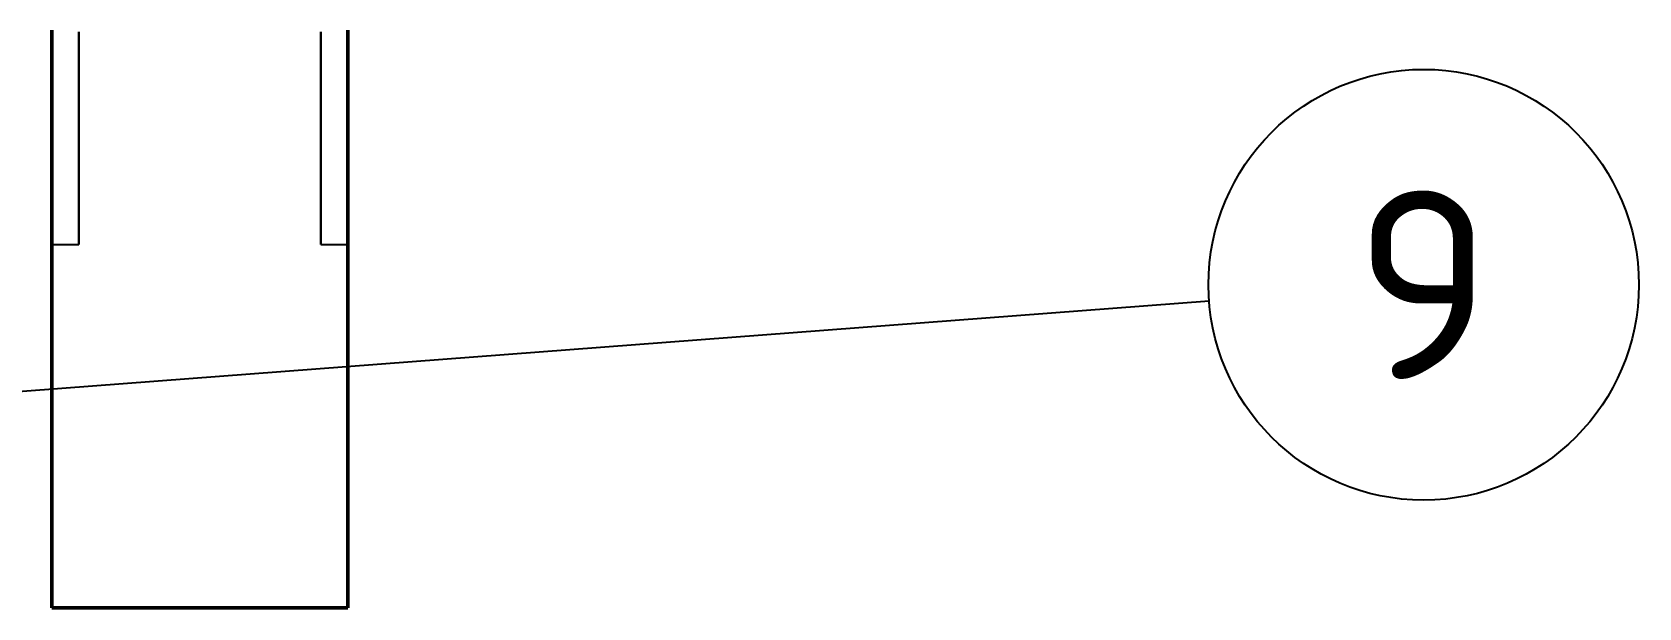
# Model space of a CAD drawing. Header units: millimetres. Extents: x 0 to 420, y 0 to 297.
# Drawn here: x 103.63 to 133.5, y 153 to 163.69 of the extents above; entities that cross this region are included whole.
import ezdxf
from ezdxf.enums import TextEntityAlignment as Align

# ---------------------------------------------------------------- set-up
doc = ezdxf.new("R2010")
doc.units = ezdxf.units.MM
doc.linetypes.add('ISO02-TRAZOS', pattern=[3.75, 3, -0.75])
for name, color, linetype, lineweight in [('01-VISIBLE', 7, 'CONTINUOUS', 50), ('02-OCULTA', 4, 'ISO02-TRAZOS', 25), ('06-TEXTO', 7, 'CONTINUOUS', 25), ('08-FINA', 5, 'CONTINUOUS', 25)]:
    doc.layers.add(name, color=color, linetype=linetype, lineweight=lineweight)
doc.styles.add('ISO3098', font='isocpeur.ttf')

msp = doc.modelspace()

# ---------------------------------------------------------------- linework, layer by layer
at = {"layer": '01-VISIBLE'}
msp.add_line((104, 153), (109.5, 153), dxfattribs=at)
for points in [[(104, 163.725), (104, 163.65), (104, 163.575), (104, 163.5), (104, 163.425), (104, 163.35), (104, 163.275), (104, 163.2), (104, 163.125), (104, 163.05), (104, 162.975), (104, 162.9), (104, 162.825), (104, 162.75), (104, 162.675), (104, 162.6), (104, 162.525), (104, 162.45), (104, 162.375), (104, 162.3), (104, 162.225), (104, 162.15), (104, 162.075), (104, 162), (104, 161.925), (104, 161.85), (104, 161.775), (104, 161.7), (104, 161.625), (104, 161.55), (104, 161.475), (104, 161.4), (104, 161.325), (104, 161.25), (104, 161.175), (104, 161.1), (104, 161.025), (104, 160.95), (104, 160.875), (104, 160.8), (104, 160.725), (104, 160.65), (104, 160.575), (104, 160.5), (104, 160.425), (104, 160.35), (104, 160.275), (104, 160.2), (104, 160.125), (104, 160.05), (104, 159.975), (104, 159.9), (104, 159.825), (104, 159.75), (104, 159.675), (104, 159.6), (104, 159.525), (104, 159.45), (104, 159.375), (104, 159.3), (104, 159.225), (104, 159.15), (104, 159.075), (104, 159), (104, 158.925), (104, 158.85), (104, 158.775), (104, 158.7), (104, 158.625), (104, 158.55), (104, 158.475), (104, 158.4), (104, 158.325), (104, 158.25), (104, 158.175), (104, 158.1), (104, 158.025), (104, 157.95), (104, 157.875), (104, 157.8), (104, 157.725), (104, 157.65), (104, 157.575), (104, 157.5), (104, 157.425), (104, 157.35), (104, 157.275), (104, 157.2), (104, 157.125), (104, 157.05), (104, 156.975), (104, 156.9), (104, 156.825), (104, 156.75), (104, 156.675), (104, 156.6), (104, 156.525), (104, 156.45), (104, 156.375), (104, 156.3), (104, 156.225), (104, 156.15), (104, 156.075), (104, 156), (104, 155.925), (104, 155.85), (104, 155.775), (104, 155.7), (104, 155.625), (104, 155.55), (104, 155.475), (104, 155.4), (104, 155.325), (104, 155.25), (104, 155.175), (104, 155.1), (104, 155.025), (104, 154.95), (104, 154.875), (104, 154.8), (104, 154.725), (104, 154.65), (104, 154.575), (104, 154.5), (104, 154.425), (104, 154.35), (104, 154.275), (104, 154.2), (104, 154.125), (104, 154.05), (104, 153.975), (104, 153.9), (104, 153.825), (104, 153.75), (104, 153.675), (104, 153.6), (104, 153.525), (104, 153.45), (104, 153.375), (104, 153.3), (104, 153.225), (104, 153.15), (104, 153.075), (104, 153)], [(109.5, 163.725), (109.5, 163.65), (109.5, 163.575), (109.5, 163.5), (109.5, 163.425), (109.5, 163.35), (109.5, 163.275), (109.5, 163.2), (109.5, 163.125), (109.5, 163.05), (109.5, 162.975), (109.5, 162.9), (109.5, 162.825), (109.5, 162.75), (109.5, 162.675), (109.5, 162.6), (109.5, 162.525), (109.5, 162.45), (109.5, 162.375), (109.5, 162.3), (109.5, 162.225), (109.5, 162.15), (109.5, 162.075), (109.5, 162), (109.5, 161.925), (109.5, 161.85), (109.5, 161.775), (109.5, 161.7), (109.5, 161.625), (109.5, 161.55), (109.5, 161.475), (109.5, 161.4), (109.5, 161.325), (109.5, 161.25), (109.5, 161.175), (109.5, 161.1), (109.5, 161.025), (109.5, 160.95), (109.5, 160.875), (109.5, 160.8), (109.5, 160.725), (109.5, 160.65), (109.5, 160.575), (109.5, 160.5), (109.5, 160.425), (109.5, 160.35), (109.5, 160.275), (109.5, 160.2), (109.5, 160.125), (109.5, 160.05), (109.5, 159.975), (109.5, 159.9), (109.5, 159.825), (109.5, 159.75), (109.5, 159.675), (109.5, 159.6), (109.5, 159.525), (109.5, 159.45), (109.5, 159.375), (109.5, 159.3), (109.5, 159.225), (109.5, 159.15), (109.5, 159.075), (109.5, 159), (109.5, 158.925), (109.5, 158.85), (109.5, 158.775), (109.5, 158.7), (109.5, 158.625), (109.5, 158.55), (109.5, 158.475), (109.5, 158.4), (109.5, 158.325), (109.5, 158.25), (109.5, 158.175), (109.5, 158.1), (109.5, 158.025), (109.5, 157.95), (109.5, 157.875), (109.5, 157.8), (109.5, 157.725), (109.5, 157.65), (109.5, 157.575), (109.5, 157.5), (109.5, 157.425), (109.5, 157.35), (109.5, 157.275), (109.5, 157.2), (109.5, 157.125), (109.5, 157.05), (109.5, 156.975), (109.5, 156.9), (109.5, 156.825), (109.5, 156.75), (109.5, 156.675), (109.5, 156.6), (109.5, 156.525), (109.5, 156.45), (109.5, 156.375), (109.5, 156.3), (109.5, 156.225), (109.5, 156.15), (109.5, 156.075), (109.5, 156), (109.5, 155.925), (109.5, 155.85), (109.5, 155.775), (109.5, 155.7), (109.5, 155.625), (109.5, 155.55), (109.5, 155.475), (109.5, 155.4), (109.5, 155.325), (109.5, 155.25), (109.5, 155.175), (109.5, 155.1), (109.5, 155.025), (109.5, 154.95), (109.5, 154.875), (109.5, 154.8), (109.5, 154.725), (109.5, 154.65), (109.5, 154.575), (109.5, 154.5), (109.5, 154.425), (109.5, 154.35), (109.5, 154.275), (109.5, 154.2), (109.5, 154.125), (109.5, 154.05), (109.5, 153.975), (109.5, 153.9), (109.5, 153.825), (109.5, 153.75), (109.5, 153.675), (109.5, 153.6), (109.5, 153.525), (109.5, 153.45), (109.5, 153.375), (109.5, 153.3), (109.5, 153.225), (109.5, 153.15), (109.5, 153.075), (109.5, 153)]]:
    msp.add_lwpolyline(points, dxfattribs=at)
at = {"layer": '02-OCULTA'}
for p, q in [((104, 159.75), (104.5, 159.75)), ((109, 159.75), (109.5, 159.75))]:
    msp.add_line(p, q, dxfattribs=at)
for points in [[(104, 153), (104, 153.075), (104, 153.15), (104, 153.225), (104, 153.3), (104, 153.375), (104, 153.45), (104, 153.525), (104, 153.6), (104, 153.675), (104, 153.75), (104, 153.825), (104, 153.9), (104, 153.975), (104, 154.05), (104, 154.125), (104, 154.2), (104, 154.275), (104, 154.35), (104, 154.425), (104, 154.5), (104, 154.575), (104, 154.65), (104, 154.725), (104, 154.8), (104, 154.875), (104, 154.95), (104, 155.025), (104, 155.1), (104, 155.175), (104, 155.25), (104, 155.325), (104, 155.4), (104, 155.475), (104, 155.55), (104, 155.625), (104, 155.7), (104, 155.775), (104, 155.85), (104, 155.925), (104, 156), (104, 156.075), (104, 156.15), (104, 156.225), (104, 156.3), (104, 156.375), (104, 156.45), (104, 156.525), (104, 156.6), (104, 156.675), (104, 156.75), (104, 156.825), (104, 156.9), (104, 156.975), (104, 157.05), (104, 157.125), (104, 157.2), (104, 157.275), (104, 157.35), (104, 157.425), (104, 157.5), (104, 157.575), (104, 157.65), (104, 157.725), (104, 157.8), (104, 157.875), (104, 157.95), (104, 158.025), (104, 158.1), (104, 158.175), (104, 158.25), (104, 158.325), (104, 158.4), (104, 158.475), (104, 158.55), (104, 158.625), (104, 158.7), (104, 158.775), (104, 158.85), (104, 158.925), (104, 159), (104, 159.075), (104, 159.15), (104, 159.225), (104, 159.3), (104, 159.375), (104, 159.45), (104, 159.525), (104, 159.6), (104, 159.675), (104, 159.75), (104, 159.825), (104, 159.9), (104, 159.975), (104, 160.05), (104, 160.125), (104, 160.2), (104, 160.275), (104, 160.35), (104, 160.425), (104, 160.5), (104, 160.575), (104, 160.65), (104, 160.725), (104, 160.8), (104, 160.875), (104, 160.95), (104, 161.025), (104, 161.1), (104, 161.175), (104, 161.25), (104, 161.325), (104, 161.4), (104, 161.475), (104, 161.55), (104, 161.625), (104, 161.7), (104, 161.775), (104, 161.85), (104, 161.925), (104, 162), (104, 162.075), (104, 162.15), (104, 162.225), (104, 162.3), (104, 162.375), (104, 162.45), (104, 162.525), (104, 162.6), (104, 162.675), (104, 162.75), (104, 162.825), (104, 162.9), (104, 162.975), (104, 163.05), (104, 163.125), (104, 163.2), (104, 163.275), (104, 163.35), (104, 163.425), (104, 163.5), (104, 163.575), (104, 163.65), (104, 163.725)], [(104, 163.7), (104, 163.65), (104, 163.6), (104, 163.55), (104, 163.5), (104, 163.45), (104, 163.4), (104, 163.35), (104, 163.3), (104, 163.25), (104, 163.2), (104, 163.15), (104, 163.1), (104, 163.05), (104, 163), (104, 162.95), (104, 162.9), (104, 162.85), (104, 162.8), (104, 162.75), (104, 162.7), (104, 162.65), (104, 162.6), (104, 162.55), (104, 162.5), (104, 162.45), (104, 162.4), (104, 162.35), (104, 162.3), (104, 162.25), (104, 162.2), (104, 162.15), (104, 162.1), (104, 162.05), (104, 162), (104, 161.95), (104, 161.9), (104, 161.85), (104, 161.8), (104, 161.75), (104, 161.7), (104, 161.65), (104, 161.6), (104, 161.55), (104, 161.5), (104, 161.45), (104, 161.4), (104, 161.35), (104, 161.3), (104, 161.25), (104, 161.2), (104, 161.15), (104, 161.1), (104, 161.05), (104, 161), (104, 160.95), (104, 160.9), (104, 160.85), (104, 160.8), (104, 160.75), (104, 160.7), (104, 160.65), (104, 160.6), (104, 160.55), (104, 160.5), (104, 160.45), (104, 160.4), (104, 160.35), (104, 160.3), (104, 160.25), (104, 160.2), (104, 160.15), (104, 160.1), (104, 160.05), (104, 160), (104, 159.95), (104, 159.9), (104, 159.85), (104, 159.8), (104, 159.75)], [(104, 159.75), (104, 159.8), (104, 159.85), (104, 159.9), (104, 159.95), (104, 160), (104, 160.05), (104, 160.1), (104, 160.15), (104, 160.2), (104, 160.25), (104, 160.3), (104, 160.35), (104, 160.4), (104, 160.45), (104, 160.5), (104, 160.55), (104, 160.6), (104, 160.65), (104, 160.7), (104, 160.75), (104, 160.8), (104, 160.85), (104, 160.9), (104, 160.95), (104, 161), (104, 161.05), (104, 161.1), (104, 161.15), (104, 161.2), (104, 161.25), (104, 161.3), (104, 161.35), (104, 161.4), (104, 161.45), (104, 161.5), (104, 161.55), (104, 161.6), (104, 161.65), (104, 161.7), (104, 161.75), (104, 161.8), (104, 161.85), (104, 161.9), (104, 161.95), (104, 162), (104, 162.05), (104, 162.1), (104, 162.15), (104, 162.2), (104, 162.25), (104, 162.3), (104, 162.35), (104, 162.4), (104, 162.45), (104, 162.5), (104, 162.55), (104, 162.6), (104, 162.65), (104, 162.7), (104, 162.75), (104, 162.8), (104, 162.85), (104, 162.9), (104, 162.95), (104, 163), (104, 163.05), (104, 163.1), (104, 163.15), (104, 163.2), (104, 163.25), (104, 163.3), (104, 163.35), (104, 163.4), (104, 163.45), (104, 163.5), (104, 163.55), (104, 163.6), (104, 163.65), (104, 163.7)], [(104.5, 163.7), (104.5, 163.65), (104.5, 163.6), (104.5, 163.55), (104.5, 163.5), (104.5, 163.45), (104.5, 163.4), (104.5, 163.35), (104.5, 163.3), (104.5, 163.25), (104.5, 163.2), (104.5, 163.15), (104.5, 163.1), (104.5, 163.05), (104.5, 163), (104.5, 162.95), (104.5, 162.9), (104.5, 162.85), (104.5, 162.8), (104.5, 162.75), (104.5, 162.7), (104.5, 162.65), (104.5, 162.6), (104.5, 162.55), (104.5, 162.5), (104.5, 162.45), (104.5, 162.4), (104.5, 162.35), (104.5, 162.3), (104.5, 162.25), (104.5, 162.2), (104.5, 162.15), (104.5, 162.1), (104.5, 162.05), (104.5, 162), (104.5, 161.95), (104.5, 161.9), (104.5, 161.85), (104.5, 161.8), (104.5, 161.75), (104.5, 161.7), (104.5, 161.65), (104.5, 161.6), (104.5, 161.55), (104.5, 161.5), (104.5, 161.45), (104.5, 161.4), (104.5, 161.35), (104.5, 161.3), (104.5, 161.25), (104.5, 161.2), (104.5, 161.15), (104.5, 161.1), (104.5, 161.05), (104.5, 161), (104.5, 160.95), (104.5, 160.9), (104.5, 160.85), (104.5, 160.8), (104.5, 160.75), (104.5, 160.7), (104.5, 160.65), (104.5, 160.6), (104.5, 160.55), (104.5, 160.5), (104.5, 160.45), (104.5, 160.4), (104.5, 160.35), (104.5, 160.3), (104.5, 160.25), (104.5, 160.2), (104.5, 160.15), (104.5, 160.1), (104.5, 160.05), (104.5, 160), (104.5, 159.95), (104.5, 159.9), (104.5, 159.85), (104.5, 159.8), (104.5, 159.75)], [(104.5, 159.75), (104.5, 159.8), (104.5, 159.85), (104.5, 159.9), (104.5, 159.95), (104.5, 160), (104.5, 160.05), (104.5, 160.1), (104.5, 160.15), (104.5, 160.2), (104.5, 160.25), (104.5, 160.3), (104.5, 160.35), (104.5, 160.4), (104.5, 160.45), (104.5, 160.5), (104.5, 160.55), (104.5, 160.6), (104.5, 160.65), (104.5, 160.7), (104.5, 160.75), (104.5, 160.8), (104.5, 160.85), (104.5, 160.9), (104.5, 160.95), (104.5, 161), (104.5, 161.05), (104.5, 161.1), (104.5, 161.15), (104.5, 161.2), (104.5, 161.25), (104.5, 161.3), (104.5, 161.35), (104.5, 161.4), (104.5, 161.45), (104.5, 161.5), (104.5, 161.55), (104.5, 161.6), (104.5, 161.65), (104.5, 161.7), (104.5, 161.75), (104.5, 161.8), (104.5, 161.85), (104.5, 161.9), (104.5, 161.95), (104.5, 162), (104.5, 162.05), (104.5, 162.1), (104.5, 162.15), (104.5, 162.2), (104.5, 162.25), (104.5, 162.3), (104.5, 162.35), (104.5, 162.4), (104.5, 162.45), (104.5, 162.5), (104.5, 162.55), (104.5, 162.6), (104.5, 162.65), (104.5, 162.7), (104.5, 162.75), (104.5, 162.8), (104.5, 162.85), (104.5, 162.9), (104.5, 162.95), (104.5, 163), (104.5, 163.05), (104.5, 163.1), (104.5, 163.15), (104.5, 163.2), (104.5, 163.25), (104.5, 163.3), (104.5, 163.35), (104.5, 163.4), (104.5, 163.45), (104.5, 163.5), (104.5, 163.55), (104.5, 163.6), (104.5, 163.65), (104.5, 163.7)], [(109, 163.7), (109, 163.65), (109, 163.6), (109, 163.55), (109, 163.5), (109, 163.45), (109, 163.4), (109, 163.35), (109, 163.3), (109, 163.25), (109, 163.2), (109, 163.15), (109, 163.1), (109, 163.05), (109, 163), (109, 162.95), (109, 162.9), (109, 162.85), (109, 162.8), (109, 162.75), (109, 162.7), (109, 162.65), (109, 162.6), (109, 162.55), (109, 162.5), (109, 162.45), (109, 162.4), (109, 162.35), (109, 162.3), (109, 162.25), (109, 162.2), (109, 162.15), (109, 162.1), (109, 162.05), (109, 162), (109, 161.95), (109, 161.9), (109, 161.85), (109, 161.8), (109, 161.75), (109, 161.7), (109, 161.65), (109, 161.6), (109, 161.55), (109, 161.5), (109, 161.45), (109, 161.4), (109, 161.35), (109, 161.3), (109, 161.25), (109, 161.2), (109, 161.15), (109, 161.1), (109, 161.05), (109, 161), (109, 160.95), (109, 160.9), (109, 160.85), (109, 160.8), (109, 160.75), (109, 160.7), (109, 160.65), (109, 160.6), (109, 160.55), (109, 160.5), (109, 160.45), (109, 160.4), (109, 160.35), (109, 160.3), (109, 160.25), (109, 160.2), (109, 160.15), (109, 160.1), (109, 160.05), (109, 160), (109, 159.95), (109, 159.9), (109, 159.85), (109, 159.8), (109, 159.75)], [(109, 159.75), (109, 159.8), (109, 159.85), (109, 159.9), (109, 159.95), (109, 160), (109, 160.05), (109, 160.1), (109, 160.15), (109, 160.2), (109, 160.25), (109, 160.3), (109, 160.35), (109, 160.4), (109, 160.45), (109, 160.5), (109, 160.55), (109, 160.6), (109, 160.65), (109, 160.7), (109, 160.75), (109, 160.8), (109, 160.85), (109, 160.9), (109, 160.95), (109, 161), (109, 161.05), (109, 161.1), (109, 161.15), (109, 161.2), (109, 161.25), (109, 161.3), (109, 161.35), (109, 161.4), (109, 161.45), (109, 161.5), (109, 161.55), (109, 161.6), (109, 161.65), (109, 161.7), (109, 161.75), (109, 161.8), (109, 161.85), (109, 161.9), (109, 161.95), (109, 162), (109, 162.05), (109, 162.1), (109, 162.15), (109, 162.2), (109, 162.25), (109, 162.3), (109, 162.35), (109, 162.4), (109, 162.45), (109, 162.5), (109, 162.55), (109, 162.6), (109, 162.65), (109, 162.7), (109, 162.75), (109, 162.8), (109, 162.85), (109, 162.9), (109, 162.95), (109, 163), (109, 163.05), (109, 163.1), (109, 163.15), (109, 163.2), (109, 163.25), (109, 163.3), (109, 163.35), (109, 163.4), (109, 163.45), (109, 163.5), (109, 163.55), (109, 163.6), (109, 163.65), (109, 163.7)], [(109.5, 153), (109.5, 153.075), (109.5, 153.15), (109.5, 153.225), (109.5, 153.3), (109.5, 153.375), (109.5, 153.45), (109.5, 153.525), (109.5, 153.6), (109.5, 153.675), (109.5, 153.75), (109.5, 153.825), (109.5, 153.9), (109.5, 153.975), (109.5, 154.05), (109.5, 154.125), (109.5, 154.2), (109.5, 154.275), (109.5, 154.35), (109.5, 154.425), (109.5, 154.5), (109.5, 154.575), (109.5, 154.65), (109.5, 154.725), (109.5, 154.8), (109.5, 154.875), (109.5, 154.95), (109.5, 155.025), (109.5, 155.1), (109.5, 155.175), (109.5, 155.25), (109.5, 155.325), (109.5, 155.4), (109.5, 155.475), (109.5, 155.55), (109.5, 155.625), (109.5, 155.7), (109.5, 155.775), (109.5, 155.85), (109.5, 155.925), (109.5, 156), (109.5, 156.075), (109.5, 156.15), (109.5, 156.225), (109.5, 156.3), (109.5, 156.375), (109.5, 156.45), (109.5, 156.525), (109.5, 156.6), (109.5, 156.675), (109.5, 156.75), (109.5, 156.825), (109.5, 156.9), (109.5, 156.975), (109.5, 157.05), (109.5, 157.125), (109.5, 157.2), (109.5, 157.275), (109.5, 157.35), (109.5, 157.425), (109.5, 157.5), (109.5, 157.575), (109.5, 157.65), (109.5, 157.725), (109.5, 157.8), (109.5, 157.875), (109.5, 157.95), (109.5, 158.025), (109.5, 158.1), (109.5, 158.175), (109.5, 158.25), (109.5, 158.325), (109.5, 158.4), (109.5, 158.475), (109.5, 158.55), (109.5, 158.625), (109.5, 158.7), (109.5, 158.775), (109.5, 158.85), (109.5, 158.925), (109.5, 159), (109.5, 159.075), (109.5, 159.15), (109.5, 159.225), (109.5, 159.3), (109.5, 159.375), (109.5, 159.45), (109.5, 159.525), (109.5, 159.6), (109.5, 159.675), (109.5, 159.75), (109.5, 159.825), (109.5, 159.9), (109.5, 159.975), (109.5, 160.05), (109.5, 160.125), (109.5, 160.2), (109.5, 160.275), (109.5, 160.35), (109.5, 160.425), (109.5, 160.5), (109.5, 160.575), (109.5, 160.65), (109.5, 160.725), (109.5, 160.8), (109.5, 160.875), (109.5, 160.95), (109.5, 161.025), (109.5, 161.1), (109.5, 161.175), (109.5, 161.25), (109.5, 161.325), (109.5, 161.4), (109.5, 161.475), (109.5, 161.55), (109.5, 161.625), (109.5, 161.7), (109.5, 161.775), (109.5, 161.85), (109.5, 161.925), (109.5, 162), (109.5, 162.075), (109.5, 162.15), (109.5, 162.225), (109.5, 162.3), (109.5, 162.375), (109.5, 162.45), (109.5, 162.525), (109.5, 162.6), (109.5, 162.675), (109.5, 162.75), (109.5, 162.825), (109.5, 162.9), (109.5, 162.975), (109.5, 163.05), (109.5, 163.125), (109.5, 163.2), (109.5, 163.275), (109.5, 163.35), (109.5, 163.425), (109.5, 163.5), (109.5, 163.575), (109.5, 163.65), (109.5, 163.725)], [(109.5, 163.7), (109.5, 163.65), (109.5, 163.6), (109.5, 163.55), (109.5, 163.5), (109.5, 163.45), (109.5, 163.4), (109.5, 163.35), (109.5, 163.3), (109.5, 163.25), (109.5, 163.2), (109.5, 163.15), (109.5, 163.1), (109.5, 163.05), (109.5, 163), (109.5, 162.95), (109.5, 162.9), (109.5, 162.85), (109.5, 162.8), (109.5, 162.75), (109.5, 162.7), (109.5, 162.65), (109.5, 162.6), (109.5, 162.55), (109.5, 162.5), (109.5, 162.45), (109.5, 162.4), (109.5, 162.35), (109.5, 162.3), (109.5, 162.25), (109.5, 162.2), (109.5, 162.15), (109.5, 162.1), (109.5, 162.05), (109.5, 162), (109.5, 161.95), (109.5, 161.9), (109.5, 161.85), (109.5, 161.8), (109.5, 161.75), (109.5, 161.7), (109.5, 161.65), (109.5, 161.6), (109.5, 161.55), (109.5, 161.5), (109.5, 161.45), (109.5, 161.4), (109.5, 161.35), (109.5, 161.3), (109.5, 161.25), (109.5, 161.2), (109.5, 161.15), (109.5, 161.1), (109.5, 161.05), (109.5, 161), (109.5, 160.95), (109.5, 160.9), (109.5, 160.85), (109.5, 160.8), (109.5, 160.75), (109.5, 160.7), (109.5, 160.65), (109.5, 160.6), (109.5, 160.55), (109.5, 160.5), (109.5, 160.45), (109.5, 160.4), (109.5, 160.35), (109.5, 160.3), (109.5, 160.25), (109.5, 160.2), (109.5, 160.15), (109.5, 160.1), (109.5, 160.05), (109.5, 160), (109.5, 159.95), (109.5, 159.9), (109.5, 159.85), (109.5, 159.8), (109.5, 159.75)], [(109.5, 159.75), (109.5, 159.8), (109.5, 159.85), (109.5, 159.9), (109.5, 159.95), (109.5, 160), (109.5, 160.05), (109.5, 160.1), (109.5, 160.15), (109.5, 160.2), (109.5, 160.25), (109.5, 160.3), (109.5, 160.35), (109.5, 160.4), (109.5, 160.45), (109.5, 160.5), (109.5, 160.55), (109.5, 160.6), (109.5, 160.65), (109.5, 160.7), (109.5, 160.75), (109.5, 160.8), (109.5, 160.85), (109.5, 160.9), (109.5, 160.95), (109.5, 161), (109.5, 161.05), (109.5, 161.1), (109.5, 161.15), (109.5, 161.2), (109.5, 161.25), (109.5, 161.3), (109.5, 161.35), (109.5, 161.4), (109.5, 161.45), (109.5, 161.5), (109.5, 161.55), (109.5, 161.6), (109.5, 161.65), (109.5, 161.7), (109.5, 161.75), (109.5, 161.8), (109.5, 161.85), (109.5, 161.9), (109.5, 161.95), (109.5, 162), (109.5, 162.05), (109.5, 162.1), (109.5, 162.15), (109.5, 162.2), (109.5, 162.25), (109.5, 162.3), (109.5, 162.35), (109.5, 162.4), (109.5, 162.45), (109.5, 162.5), (109.5, 162.55), (109.5, 162.6), (109.5, 162.65), (109.5, 162.7), (109.5, 162.75), (109.5, 162.8), (109.5, 162.85), (109.5, 162.9), (109.5, 162.95), (109.5, 163), (109.5, 163.05), (109.5, 163.1), (109.5, 163.15), (109.5, 163.2), (109.5, 163.25), (109.5, 163.3), (109.5, 163.35), (109.5, 163.4), (109.5, 163.45), (109.5, 163.5), (109.5, 163.55), (109.5, 163.6), (109.5, 163.65), (109.5, 163.7)]]:
    msp.add_lwpolyline(points, dxfattribs=at)
at = {"layer": '08-FINA'}
msp.add_line((125.512, 158.697), (86.75, 155.75), dxfattribs=at)
msp.add_circle((129.5, 159), 4, dxfattribs=at)

# ---------------------------------------------------------------- texts
at = {"layer": '06-TEXTO', "style": 'ISO3098'}
msp.add_text('9', height=3.5, dxfattribs=at).set_placement((129.5, 159), align=Align.MIDDLE_CENTER)

doc.saveas('drawing.dxf')
